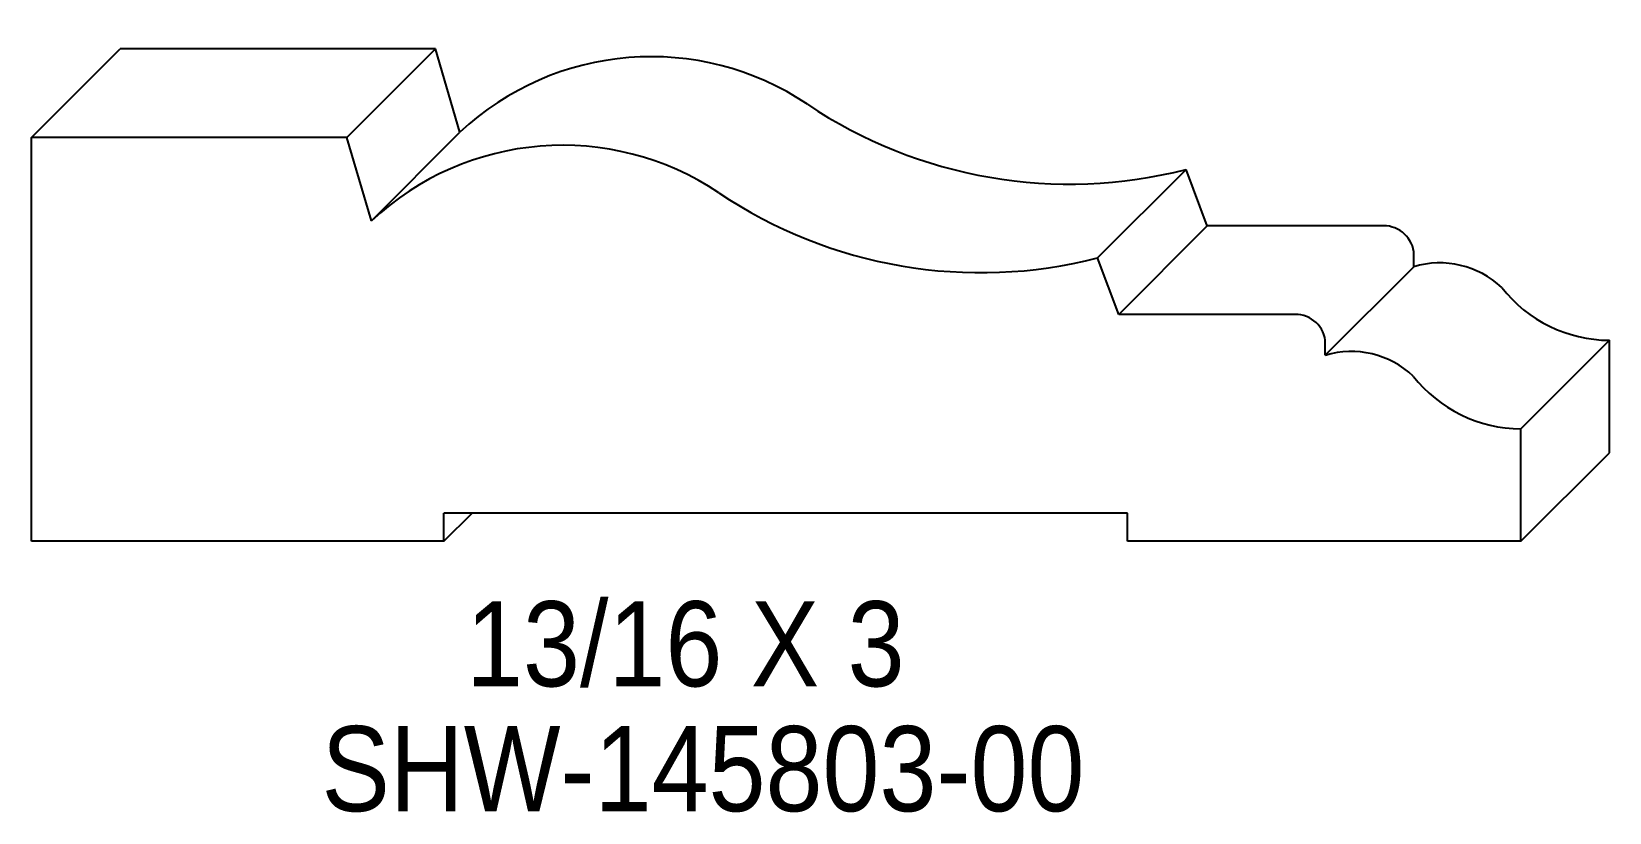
# Model space of a CAD drawing. Extents: x 69.12 to 72.27, y 140.86 to 142.42.
import ezdxf

# ---------------------------------------------------------------- set-up
doc = ezdxf.new("R2010")
doc.units = 0
doc.header["$LTSCALE"] = 5
doc.layers.add('PROFILE', color=7, linetype='CONTINUOUS')
doc.styles.add('TXT', font='TXT', dxfattribs={"height": 3.5})

msp = doc.modelspace()

# ---------------------------------------------------------------- linework, layer by layer
at = {"layer": 'PROFILE', "color": 1, "linetype": 'CONTINUOUS'}
for p, q in [((69.122, 142.2118), (69.2987, 142.3885)), ((69.9285, 142.3885), (69.2987, 142.3885)), ((69.7518, 142.2118), (69.9285, 142.3885)), ((69.9772, 142.2223), (69.9285, 142.3885)), ((69.7518, 142.2118), (69.122, 142.2118)), ((69.122, 141.406), (69.122, 142.2118)), ((69.8005, 142.0455), (69.7518, 142.2118)), ((69.8005, 142.0455), (69.9772, 142.2223)), ((71.2507, 141.9714), (71.4274, 142.1481)), ((71.4698, 142.0353), (71.4274, 142.1481)), ((71.2931, 141.8586), (71.4698, 142.0353)), ((71.8158, 142.0353), (71.4698, 142.0353)), ((71.8821, 141.9538), (71.8821, 141.9838)), ((71.2931, 141.8586), (71.2507, 141.9714)), ((71.7054, 141.7771), (71.8821, 141.9538)), ((71.6391, 141.8586), (71.2931, 141.8586)), ((71.7054, 141.7771), (71.7054, 141.807)), ((72.0961, 141.6304), (72.2728, 141.8071)), ((72.2728, 141.5827), (72.2728, 141.8071)), ((72.0961, 141.406), (72.0961, 141.6304)), ((72.0961, 141.406), (72.2728, 141.5827)), ((69.9454, 141.406), (70.0018, 141.4623)), ((71.3103, 141.4623), (69.9454, 141.4623)), ((69.9454, 141.406), (69.9454, 141.4623)), ((71.3103, 141.406), (71.3103, 141.4623)), ((69.9454, 141.406), (69.122, 141.406)), ((72.0961, 141.406), (71.3103, 141.406))]:
    msp.add_line(p, q, dxfattribs=at)
for centre, major_axis, start_param, end_param in [((70.3594, 141.8137), (0, 0.5594), -0.591304, 0.751904), ((71.1944, 143.0573), (0.9385, 0), -2.1621, -1.319907), ((70.1826, 141.6369), (0, 0.5594), -0.591304, 0.751904), ((71.0177, 142.8806), (0.9385, 0), -2.1621, -1.319907), ((71.8222, 141.9751), (0.0605, 0), 0.143453, 1.677585), ((71.9341, 141.7814), (0.1801, 0), 0.814733, 1.863437), ((72.274, 142.082), (0.2749, 0), -2.476544, -1.575147), ((71.6455, 141.7984), (0, 0.0605), -1.427343, 0.106789), ((71.7574, 141.6046), (0, 0.1801), -0.756063, 0.29264), ((72.0973, 141.9053), (0.2749, 0), -2.476544, -1.575147)]:
    msp.add_ellipse(centre, major_axis=major_axis, ratio=1, start_param=start_param, end_param=end_param, dxfattribs=at)

# ---------------------------------------------------------------- texts
at = {"layer": 'PROFILE', "color": 1, "linetype": 'CONTINUOUS', "style": 'TXT', "width": 0.9}
for s, height, p in [('13/16 X 3', 0.16996, (69.9896, 141.1164)), ('SHW-145803-00', 0.169956, (69.701, 140.8672))]:
    msp.add_text(s, height=height, dxfattribs=at).set_placement(p)

doc.saveas('drawing.dxf')
